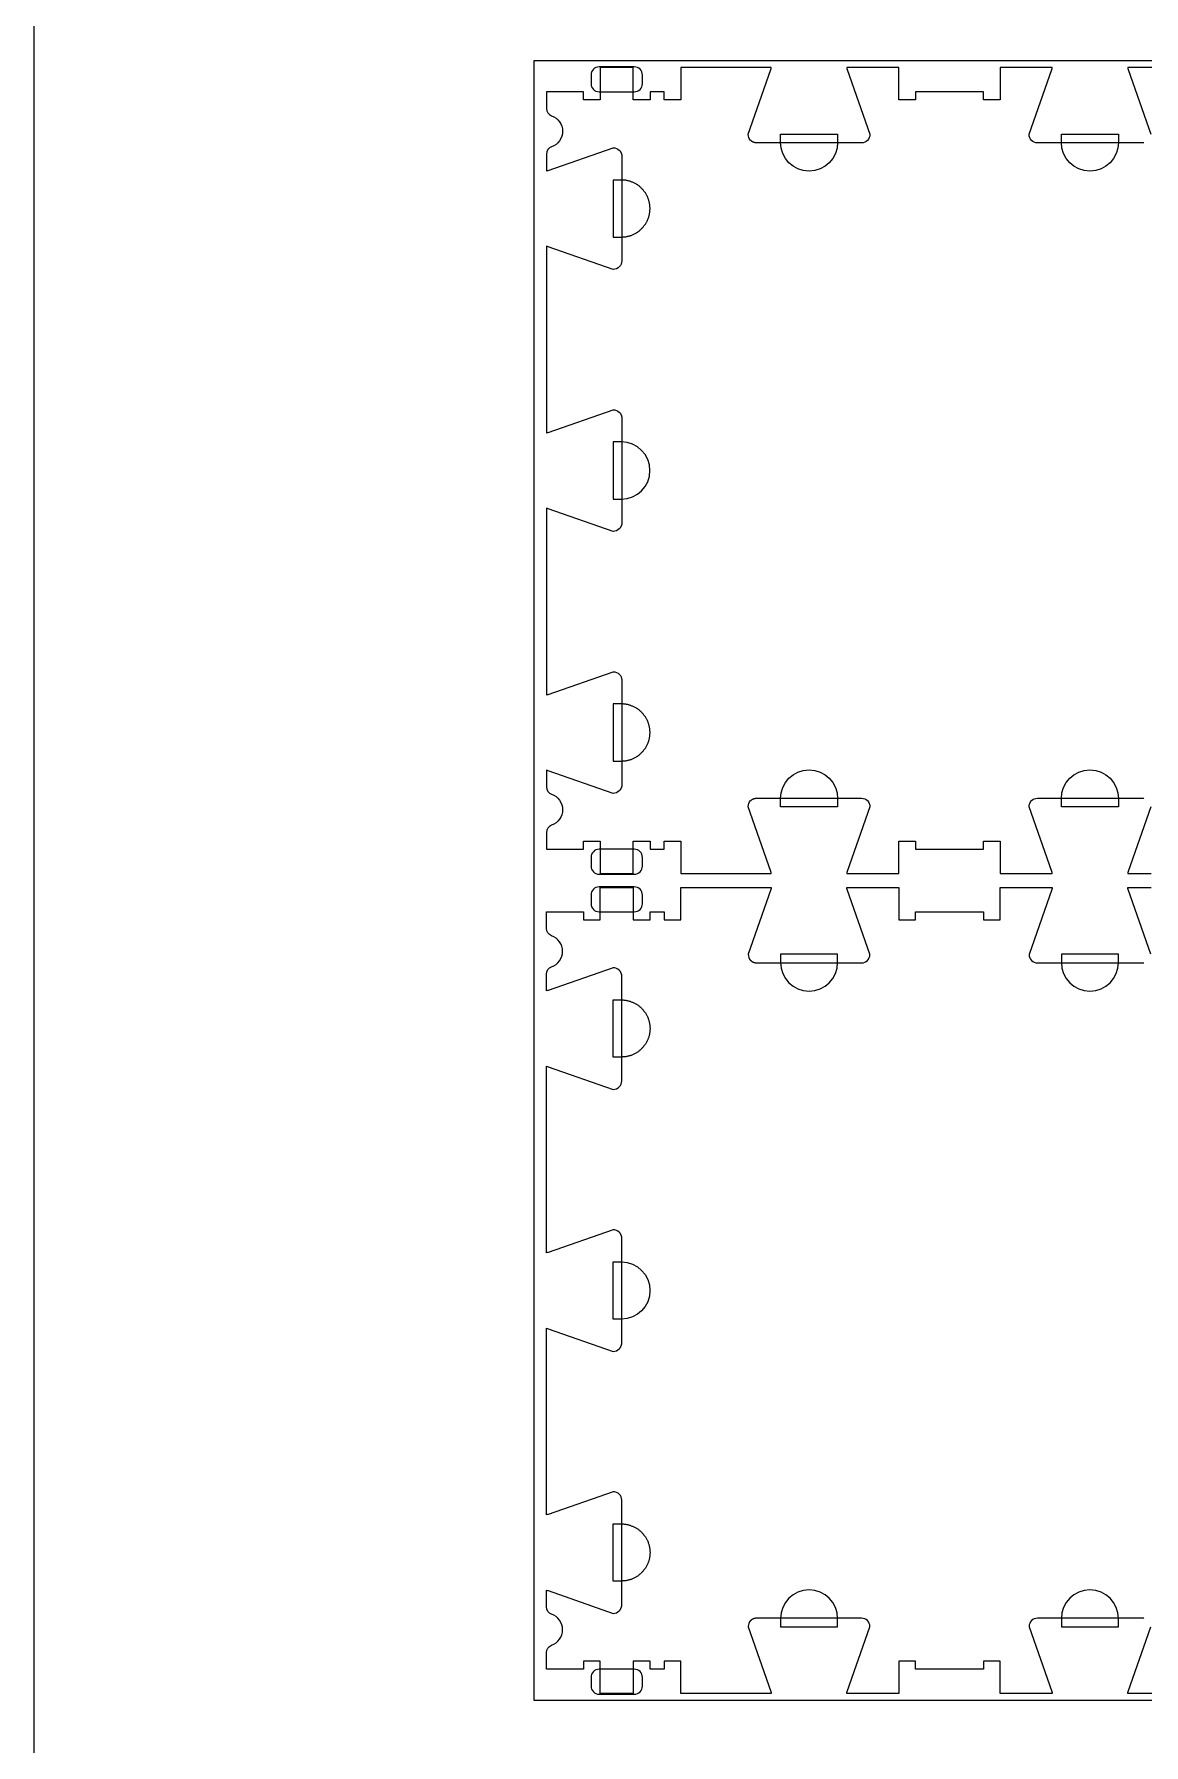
# Model space of a CAD drawing. Extents: x -4335 to -1151, y -27186 to -19593.
# Drawn here: x -4335 to -3509, y -21550 to -20277 of the extents above; entities that cross this region are included whole.
import ezdxf

# ---------------------------------------------------------------- set-up
doc = ezdxf.new("R2010")
doc.units = 0
for name, color, linetype in [('0_SHEET_SPRUCEPLY_2440X122', 1, 'CONTINUOUS'), ('4_ANYTOOL_CUTTHROUGH_OUTSI', 5, 'CONTINUOUS'), ('5_ANYTOOL_HALF_MILL_9MM_IN', 3, 'CONTINUOUS'), ('DONOTCUT', 18, 'CONTINUOUS')]:
    doc.layers.add(name, color=color, linetype=linetype)

msp = doc.modelspace()

# ---------------------------------------------------------------- linework, layer by layer
at = {"layer": '0_SHEET_SPRUCEPLY_2440X122'}
msp.add_lwpolyline([(-1522.9, -20296.7), (-1522.9, -21516.7), (-3962.9, -21516.7), (-3962.9, -20296.7)], close=True, dxfattribs=at)
at = {"layer": '4_ANYTOOL_CUTTHROUGH_OUTSI', "color": 5}
for points in [[(-3509.4, -20357.9), (-3509.5, -20357.9), (-3509.7, -20357.9), (-3509.8, -20357.9), (-3510, -20357.9), (-3510.1, -20358), (-3510.3, -20358), (-3510.4, -20358), (-3588.4, -20358, -0.414214), (-3594.7, -20351.7), (-3594.7, -20351.7), (-3594.7, -20351.6), (-3577.8, -20303.4), (-3577.8, -20303.4, 0.061485), (-3577.5, -20302), (-3616.1, -20302), (-3616.1, -20326), (-3628.6, -20326), (-3628.6, -20320), (-3679.1, -20320), (-3679.1, -20326), (-3691.6, -20326), (-3691.6, -20302), (-3730.2, -20302), (-3730.2, -20302, 0.061485), (-3730, -20303.4), (-3713.1, -20351.6), (-3713.1, -20351.7), (-3713.1, -20351.7), (-3713.1, -20351.7, -0.414214), (-3719.3, -20358), (-3797.3, -20358), (-3797.5, -20358), (-3797.6, -20358), (-3797.8, -20357.9), (-3797.9, -20357.9), (-3798.1, -20357.9), (-3798.2, -20357.9), (-3798.4, -20357.9), (-3798.6, -20357.8), (-3798.7, -20357.8), (-3798.9, -20357.8), (-3799, -20357.7), (-3799.2, -20357.7), (-3799.3, -20357.7), (-3799.4, -20357.6), (-3799.6, -20357.5), (-3799.7, -20357.5), (-3799.9, -20357.4), (-3800, -20357.4), (-3800.2, -20357.3), (-3800.3, -20357.2), (-3800.4, -20357.1), (-3800.6, -20357.1), (-3800.7, -20357), (-3800.8, -20356.9), (-3801, -20356.8), (-3801.1, -20356.7), (-3801.2, -20356.6), (-3801.3, -20356.5), (-3801.4, -20356.4), (-3801.5, -20356.3), (-3801.7, -20356.2), (-3801.8, -20356.1, -0.198912), (-3803.6, -20351.7), (-3803.6, -20351.7), (-3803.6, -20351.6), (-3786.7, -20303.4), (-3786.7, -20303.4, 0.061485), (-3786.4, -20302), (-3853.6, -20302), (-3853.6, -20326), (-3866.1, -20326), (-3866.1, -20320), (-3876.6, -20320), (-3876.6, -20326), (-3889.1, -20326), (-3889.1, -20302), (-3913.6, -20302), (-3913.6, -20326), (-3926.1, -20326), (-3926.1, -20320), (-3953.6, -20320), (-3953.6, -20332.4), (-3953.6, -20332.4, 0.317837), (-3949.8, -20337.8, -0.707107), (-3949.8, -20360.9, 0.317837), (-3953.6, -20366.3), (-3953.6, -20378.7, 0.061485), (-3952.3, -20378.5), (-3904, -20361.6), (-3903.9, -20361.6), (-3903.9, -20361.6), (-3903.9, -20361.6, -0.198912), (-3899.5, -20363.4), (-3899.4, -20363.5), (-3899.3, -20363.6), (-3899.2, -20363.7), (-3899.1, -20363.8), (-3899, -20364), (-3898.9, -20364.1), (-3898.8, -20364.2), (-3898.7, -20364.3), (-3898.6, -20364.5), (-3898.5, -20364.6), (-3898.5, -20364.7), (-3898.4, -20364.9), (-3898.3, -20365), (-3898.2, -20365.1), (-3898.2, -20365.3), (-3898.1, -20365.4), (-3898.1, -20365.6), (-3898, -20365.7), (-3898, -20365.9), (-3897.9, -20366), (-3897.9, -20366.2), (-3897.8, -20366.3), (-3897.8, -20366.5), (-3897.8, -20366.6), (-3897.7, -20366.8), (-3897.7, -20366.9), (-3897.7, -20367.1), (-3897.7, -20367.2), (-3897.7, -20367.4), (-3897.6, -20367.5), (-3897.6, -20367.7), (-3897.6, -20367.8), (-3897.6, -20445.8, -0.414214), (-3903.9, -20452.1), (-3903.9, -20452.1), (-3904, -20452.1), (-3952.3, -20435.2), (-3952.3, -20435.2, 0.061485), (-3953.6, -20434.9), (-3953.6, -20573.6, 0.061485), (-3952.3, -20573.4), (-3904, -20556.5), (-3903.9, -20556.5), (-3903.9, -20556.5), (-3903.9, -20556.5, -0.198912), (-3899.5, -20558.3), (-3899.4, -20558.4), (-3899.3, -20558.5), (-3899.2, -20558.6), (-3899.1, -20558.7), (-3899, -20558.9), (-3898.9, -20559), (-3898.8, -20559.1), (-3898.7, -20559.2), (-3898.6, -20559.4), (-3898.5, -20559.5), (-3898.5, -20559.6), (-3898.4, -20559.8), (-3898.3, -20559.9), (-3898.2, -20560), (-3898.2, -20560.2), (-3898.1, -20560.3), (-3898.1, -20560.5), (-3898, -20560.6), (-3898, -20560.8), (-3897.9, -20560.9), (-3897.9, -20561.1), (-3897.8, -20561.2), (-3897.8, -20561.4), (-3897.8, -20561.5), (-3897.7, -20561.7), (-3897.7, -20561.8), (-3897.7, -20562), (-3897.7, -20562.1), (-3897.7, -20562.3), (-3897.6, -20562.4), (-3897.6, -20562.6), (-3897.6, -20562.7), (-3897.6, -20640.7), (-3897.6, -20640.9), (-3897.6, -20641), (-3897.7, -20641.2), (-3897.7, -20641.3), (-3897.7, -20641.5), (-3897.7, -20641.6), (-3897.7, -20641.8), (-3897.8, -20641.9), (-3897.8, -20642.1), (-3897.8, -20642.2), (-3897.9, -20642.4), (-3897.9, -20642.5), (-3898, -20642.7), (-3898, -20642.8), (-3898.1, -20643), (-3898.1, -20643.1), (-3898.2, -20643.2), (-3898.2, -20643.4), (-3898.3, -20643.5), (-3898.4, -20643.7), (-3898.5, -20643.8), (-3898.5, -20643.9), (-3898.6, -20644.1), (-3898.7, -20644.2), (-3898.8, -20644.3), (-3898.9, -20644.4), (-3899, -20644.6), (-3899.1, -20644.7), (-3899.2, -20644.8), (-3899.3, -20644.9), (-3899.4, -20645), (-3899.5, -20645.1, -0.198912), (-3903.9, -20647), (-3903.9, -20647), (-3904, -20647), (-3952.3, -20630.1), (-3952.3, -20630.1, 0.061485), (-3953.6, -20629.8), (-3953.6, -20768.5, 0.061485), (-3952.3, -20768.3), (-3904, -20751.4), (-3903.9, -20751.4), (-3903.9, -20751.4), (-3903.9, -20751.4, -0.414214), (-3897.6, -20757.6), (-3897.6, -20835.6), (-3897.6, -20835.8), (-3897.6, -20835.9), (-3897.7, -20836.1), (-3897.7, -20836.2), (-3897.7, -20836.4), (-3897.7, -20836.5), (-3897.7, -20836.7), (-3897.8, -20836.8), (-3897.8, -20837), (-3897.8, -20837.1), (-3897.9, -20837.3), (-3897.9, -20837.4), (-3898, -20837.6), (-3898, -20837.7), (-3898.1, -20837.9), (-3898.1, -20838), (-3898.2, -20838.1), (-3898.2, -20838.3), (-3898.3, -20838.4), (-3898.4, -20838.6), (-3898.5, -20838.7), (-3898.5, -20838.8), (-3898.6, -20839), (-3898.7, -20839.1), (-3898.8, -20839.2), (-3898.9, -20839.3), (-3899, -20839.5), (-3899.1, -20839.6), (-3899.2, -20839.7), (-3899.3, -20839.8), (-3899.4, -20839.9), (-3899.5, -20840, -0.198912), (-3903.9, -20841.9), (-3903.9, -20841.9), (-3904, -20841.9), (-3952.3, -20825), (-3952.3, -20825, 0.061485), (-3953.6, -20824.7), (-3953.6, -20837.1, 0.317837), (-3949.8, -20842.5, -0.707107), (-3949.8, -20865.6, 0.317837), (-3953.6, -20871.1), (-3953.6, -20883.5), (-3926.1, -20883.5), (-3926.1, -20877.5), (-3913.6, -20877.5), (-3913.6, -20901.5), (-3889.1, -20901.5), (-3889.1, -20877.5), (-3876.6, -20877.5), (-3876.6, -20883.5), (-3866.1, -20883.5), (-3866.1, -20877.5), (-3853.6, -20877.5), (-3853.6, -20901.5), (-3786.4, -20901.5), (-3786.4, -20901.5, 0.061485), (-3786.7, -20900.1), (-3803.6, -20851.8), (-3803.6, -20851.8), (-3803.6, -20851.7), (-3803.6, -20851.7, -0.198912), (-3801.8, -20847.3), (-3801.7, -20847.2), (-3801.5, -20847.1), (-3801.4, -20847), (-3801.3, -20846.9), (-3801.2, -20846.8), (-3801.1, -20846.7), (-3801, -20846.6), (-3800.8, -20846.5), (-3800.7, -20846.4), (-3800.6, -20846.4), (-3800.4, -20846.3), (-3800.3, -20846.2), (-3800.2, -20846.1), (-3800, -20846.1), (-3799.9, -20846), (-3799.7, -20845.9), (-3799.6, -20845.9), (-3799.4, -20845.8), (-3799.3, -20845.8), (-3799.2, -20845.7), (-3799, -20845.7), (-3798.9, -20845.6), (-3798.7, -20845.6), (-3798.6, -20845.6), (-3798.4, -20845.6), (-3798.2, -20845.5), (-3798.1, -20845.5), (-3797.9, -20845.5), (-3797.8, -20845.5), (-3797.6, -20845.5), (-3797.5, -20845.5), (-3797.3, -20845.5), (-3719.3, -20845.5, -0.414214), (-3713.1, -20851.7), (-3713.1, -20851.8), (-3713.1, -20851.8), (-3730, -20900.1), (-3730, -20900.1, 0.061485), (-3730.2, -20901.5), (-3691.6, -20901.5), (-3691.6, -20877.5), (-3679.1, -20877.5), (-3679.1, -20883.5), (-3628.6, -20883.5), (-3628.6, -20877.5), (-3616.1, -20877.5), (-3616.1, -20901.5), (-3577.5, -20901.5), (-3577.5, -20901.5, 0.061485), (-3577.8, -20900.1), (-3594.7, -20851.8), (-3594.7, -20851.8), (-3594.7, -20851.7), (-3594.7, -20851.7, -0.414214), (-3588.4, -20845.5), (-3510.4, -20845.5), (-3510.3, -20845.5), (-3510.1, -20845.5), (-3510, -20845.5), (-3509.8, -20845.5), (-3509.7, -20845.5), (-3509.5, -20845.5), (-3509.4, -20845.6)], [(-3454.1, -20302), (-3521.3, -20302), (-3521.3, -20302, 0.061485), (-3521.1, -20303.4), (-3504.2, -20351.6)], [(-3504.2, -20851.8), (-3521.1, -20900.1), (-3521.1, -20900.1, 0.061485), (-3521.3, -20901.5), (-3503.9, -20901.5)], [(-3509.4, -21455.6), (-3509.5, -21455.5), (-3509.7, -21455.5), (-3509.8, -21455.5), (-3510, -21455.5), (-3510.1, -21455.5), (-3510.3, -21455.5), (-3510.4, -21455.5), (-3588.4, -21455.5, 0.414214), (-3594.7, -21461.7), (-3594.7, -21461.8), (-3594.7, -21461.8), (-3577.8, -21510.1), (-3577.8, -21510.1, -0.061485), (-3577.5, -21511.5), (-3616.1, -21511.5), (-3616.1, -21487.5), (-3628.6, -21487.5), (-3628.6, -21493.5), (-3679.1, -21493.5), (-3679.1, -21487.5), (-3691.6, -21487.5), (-3691.6, -21511.5), (-3730.2, -21511.5), (-3730.2, -21511.5, -0.061485), (-3730, -21510.1), (-3713.1, -21461.8), (-3713.1, -21461.8), (-3713.1, -21461.7), (-3713.1, -21461.7, 0.414214), (-3719.3, -21455.5), (-3797.3, -21455.5), (-3797.5, -21455.5), (-3797.6, -21455.5), (-3797.8, -21455.5), (-3797.9, -21455.5), (-3798.1, -21455.5), (-3798.2, -21455.5), (-3798.4, -21455.6), (-3798.6, -21455.6), (-3798.7, -21455.6), (-3798.9, -21455.6), (-3799, -21455.7), (-3799.2, -21455.7), (-3799.3, -21455.8), (-3799.4, -21455.8), (-3799.6, -21455.9), (-3799.7, -21455.9), (-3799.9, -21456), (-3800, -21456.1), (-3800.2, -21456.1), (-3800.3, -21456.2), (-3800.4, -21456.3), (-3800.6, -21456.4), (-3800.7, -21456.4), (-3800.8, -21456.5), (-3801, -21456.6), (-3801.1, -21456.7), (-3801.2, -21456.8), (-3801.3, -21456.9), (-3801.4, -21457), (-3801.5, -21457.1), (-3801.7, -21457.2), (-3801.8, -21457.3, 0.198912), (-3803.6, -21461.7), (-3803.6, -21461.8), (-3803.6, -21461.8), (-3786.7, -21510.1), (-3786.7, -21510.1, -0.061485), (-3786.4, -21511.5), (-3853.6, -21511.5), (-3853.6, -21487.5), (-3866.1, -21487.5), (-3866.1, -21493.5), (-3876.6, -21493.5), (-3876.6, -21487.5), (-3889.1, -21487.5), (-3889.1, -21511.5), (-3913.6, -21511.5), (-3913.6, -21487.5), (-3926.1, -21487.5), (-3926.1, -21493.5), (-3953.6, -21493.5), (-3953.6, -21481.1), (-3953.6, -21481.1, -0.317837), (-3949.8, -21475.6, 0.707107), (-3949.8, -21452.5, -0.317837), (-3953.6, -21447.1), (-3953.6, -21434.7, -0.061485), (-3952.3, -21435), (-3904, -21451.9), (-3903.9, -21451.9), (-3903.9, -21451.9), (-3903.9, -21451.9, 0.198912), (-3899.5, -21450), (-3899.4, -21449.9), (-3899.3, -21449.8), (-3899.2, -21449.7), (-3899.1, -21449.6), (-3899, -21449.5), (-3898.9, -21449.3), (-3898.8, -21449.2), (-3898.7, -21449.1), (-3898.6, -21449), (-3898.5, -21448.8), (-3898.5, -21448.7), (-3898.4, -21448.6), (-3898.3, -21448.4), (-3898.2, -21448.3), (-3898.2, -21448.1), (-3898.1, -21448), (-3898.1, -21447.9), (-3898, -21447.7), (-3898, -21447.6), (-3897.9, -21447.4), (-3897.9, -21447.3), (-3897.8, -21447.1), (-3897.8, -21447), (-3897.8, -21446.8), (-3897.7, -21446.7), (-3897.7, -21446.5), (-3897.7, -21446.4), (-3897.7, -21446.2), (-3897.7, -21446.1), (-3897.6, -21445.9), (-3897.6, -21445.8), (-3897.6, -21445.6), (-3897.6, -21367.6, 0.414214), (-3903.9, -21361.4), (-3903.9, -21361.4), (-3904, -21361.4), (-3952.3, -21378.3), (-3952.3, -21378.3, -0.061485), (-3953.6, -21378.5), (-3953.6, -21239.8, -0.061485), (-3952.3, -21240.1), (-3904, -21257), (-3903.9, -21257), (-3903.9, -21257), (-3903.9, -21257, 0.198912), (-3899.5, -21255.1), (-3899.4, -21255), (-3899.3, -21254.9), (-3899.2, -21254.8), (-3899.1, -21254.7), (-3899, -21254.6), (-3898.9, -21254.4), (-3898.8, -21254.3), (-3898.7, -21254.2), (-3898.6, -21254.1), (-3898.5, -21253.9), (-3898.5, -21253.8), (-3898.4, -21253.7), (-3898.3, -21253.5), (-3898.2, -21253.4), (-3898.2, -21253.2), (-3898.1, -21253.1), (-3898.1, -21253), (-3898, -21252.8), (-3898, -21252.7), (-3897.9, -21252.5), (-3897.9, -21252.4), (-3897.8, -21252.2), (-3897.8, -21252.1), (-3897.8, -21251.9), (-3897.7, -21251.8), (-3897.7, -21251.6), (-3897.7, -21251.5), (-3897.7, -21251.3), (-3897.7, -21251.2), (-3897.6, -21251), (-3897.6, -21250.9), (-3897.6, -21250.7), (-3897.6, -21172.7), (-3897.6, -21172.6), (-3897.6, -21172.4), (-3897.7, -21172.3), (-3897.7, -21172.1), (-3897.7, -21172), (-3897.7, -21171.8), (-3897.7, -21171.7), (-3897.8, -21171.5), (-3897.8, -21171.4), (-3897.8, -21171.2), (-3897.9, -21171.1), (-3897.9, -21170.9), (-3898, -21170.8), (-3898, -21170.6), (-3898.1, -21170.5), (-3898.1, -21170.3), (-3898.2, -21170.2), (-3898.2, -21170), (-3898.3, -21169.9), (-3898.4, -21169.8), (-3898.5, -21169.6), (-3898.5, -21169.5), (-3898.6, -21169.4), (-3898.7, -21169.2), (-3898.8, -21169.1), (-3898.9, -21169), (-3899, -21168.9), (-3899.1, -21168.7), (-3899.2, -21168.6), (-3899.3, -21168.5), (-3899.4, -21168.4), (-3899.5, -21168.3, 0.198912), (-3903.9, -21166.5), (-3903.9, -21166.5), (-3904, -21166.5), (-3952.3, -21183.4), (-3952.3, -21183.4, -0.061485), (-3953.6, -21183.6), (-3953.6, -21044.9, -0.061485), (-3952.3, -21045.2), (-3904, -21062.1), (-3903.9, -21062.1), (-3903.9, -21062.1), (-3903.9, -21062.1, 0.414214), (-3897.6, -21055.8), (-3897.6, -20977.8), (-3897.6, -20977.7), (-3897.6, -20977.5), (-3897.7, -20977.4), (-3897.7, -20977.2), (-3897.7, -20977.1), (-3897.7, -20976.9), (-3897.7, -20976.8), (-3897.8, -20976.6), (-3897.8, -20976.5), (-3897.8, -20976.3), (-3897.9, -20976.2), (-3897.9, -20976), (-3898, -20975.9), (-3898, -20975.7), (-3898.1, -20975.6), (-3898.1, -20975.4), (-3898.2, -20975.3), (-3898.2, -20975.1), (-3898.3, -20975), (-3898.4, -20974.9), (-3898.5, -20974.7), (-3898.5, -20974.6), (-3898.6, -20974.5), (-3898.7, -20974.3), (-3898.8, -20974.2), (-3898.9, -20974.1), (-3899, -20974), (-3899.1, -20973.8), (-3899.2, -20973.7), (-3899.3, -20973.6), (-3899.4, -20973.5), (-3899.5, -20973.4, 0.198912), (-3903.9, -20971.6), (-3903.9, -20971.6), (-3904, -20971.6), (-3952.3, -20988.5), (-3952.3, -20988.5, -0.061485), (-3953.6, -20988.7), (-3953.6, -20976.3, -0.317837), (-3949.8, -20970.9, 0.707107), (-3949.8, -20947.8, -0.317837), (-3953.6, -20942.4), (-3953.6, -20930), (-3926.1, -20930), (-3926.1, -20936), (-3913.6, -20936), (-3913.6, -20912), (-3889.1, -20912), (-3889.1, -20936), (-3876.6, -20936), (-3876.6, -20930), (-3866.1, -20930), (-3866.1, -20936), (-3853.6, -20936), (-3853.6, -20912), (-3786.4, -20912), (-3786.4, -20912, -0.061485), (-3786.7, -20913.4), (-3803.6, -20961.6), (-3803.6, -20961.7), (-3803.6, -20961.7), (-3803.6, -20961.7, 0.198912), (-3801.8, -20966.1), (-3801.7, -20966.2), (-3801.5, -20966.3), (-3801.4, -20966.4), (-3801.3, -20966.5), (-3801.2, -20966.6), (-3801.1, -20966.7), (-3801, -20966.8), (-3800.8, -20966.9), (-3800.7, -20967), (-3800.6, -20967.1), (-3800.4, -20967.1), (-3800.3, -20967.2), (-3800.2, -20967.3), (-3800, -20967.4), (-3799.9, -20967.4), (-3799.7, -20967.5), (-3799.6, -20967.5), (-3799.4, -20967.6), (-3799.3, -20967.7), (-3799.2, -20967.7), (-3799, -20967.7), (-3798.9, -20967.8), (-3798.7, -20967.8), (-3798.6, -20967.8), (-3798.4, -20967.9), (-3798.2, -20967.9), (-3798.1, -20967.9), (-3797.9, -20967.9), (-3797.8, -20967.9), (-3797.6, -20968), (-3797.5, -20968), (-3797.3, -20968), (-3719.3, -20968, 0.414214), (-3713.1, -20961.7), (-3713.1, -20961.7), (-3713.1, -20961.6), (-3730, -20913.4), (-3730, -20913.4, -0.061485), (-3730.2, -20912), (-3691.6, -20912), (-3691.6, -20936), (-3679.1, -20936), (-3679.1, -20930), (-3628.6, -20930), (-3628.6, -20936), (-3616.1, -20936), (-3616.1, -20912), (-3577.5, -20912), (-3577.5, -20912, -0.061485), (-3577.8, -20913.4), (-3594.7, -20961.7), (-3594.7, -20961.7), (-3594.7, -20961.7, 0.414214), (-3588.4, -20968), (-3510.4, -20968), (-3510.3, -20968), (-3510.1, -20968), (-3510, -20967.9), (-3509.8, -20967.9), (-3509.7, -20967.9), (-3509.5, -20967.9), (-3509.4, -20967.9)], [(-3504.2, -20961.6), (-3521.1, -20913.4), (-3521.1, -20913.4, -0.061485), (-3521.3, -20912), (-3503.9, -20912)], [(-3454.1, -21511.5), (-3521.3, -21511.5), (-3521.3, -21511.5, -0.061485), (-3521.1, -21510.1), (-3504.2, -21461.8)]]:
    msp.add_lwpolyline(points, format="xyb", dxfattribs=at)
at = {"layer": '5_ANYTOOL_HALF_MILL_9MM_IN', "color": 3}
for points in [[(-3914.5, -20301.5, 0.414214), (-3920.5, -20307.5), (-3920.5, -20314, 0.414214), (-3914.5, -20320), (-3888.3, -20320, 0.414214), (-3882.3, -20314), (-3882.3, -20307.5, 0.414214), (-3888.3, -20301.5)], [(-3737.1, -20357.7, -1), (-3779.6, -20357.7), (-3779.6, -20357.5), (-3779.6, -20351.5), (-3737.1, -20351.5), (-3737.1, -20357.5), (-3737.1, -20357.7)], [(-3528.2, -20357.7, -1), (-3570.7, -20357.7), (-3570.7, -20357.5), (-3570.7, -20351.5), (-3528.2, -20351.5), (-3528.2, -20357.5), (-3528.2, -20357.7)], [(-3897.9, -20623, 1), (-3897.9, -20580.5), (-3898.1, -20580.5), (-3904.1, -20580.5), (-3904.1, -20623), (-3898.1, -20623), (-3897.9, -20623)], [(-3779.6, -20845.7, -1), (-3737.1, -20845.7), (-3737.1, -20846), (-3737.1, -20852), (-3779.6, -20852), (-3779.6, -20846), (-3779.6, -20845.7)], [(-3570.7, -20845.7, -1), (-3528.2, -20845.7), (-3528.2, -20846), (-3528.2, -20852), (-3570.7, -20852), (-3570.7, -20846), (-3570.7, -20845.7)], [(-3914.5, -20883.5, 0.414214), (-3920.5, -20889.5), (-3920.5, -20896, 0.414214), (-3914.5, -20902), (-3888.3, -20902, 0.414214), (-3882.3, -20896), (-3882.3, -20889.5, 0.414214), (-3888.3, -20883.5)], [(-3914.5, -20911.5, 0.414214), (-3920.5, -20917.5), (-3920.5, -20924, 0.414214), (-3914.5, -20930), (-3888.3, -20930, 0.414214), (-3882.3, -20924), (-3882.3, -20917.5, 0.414214), (-3888.3, -20911.5)], [(-3779.6, -20967.7, 1), (-3737.1, -20967.7), (-3737.1, -20967.5), (-3737.1, -20961.5), (-3779.6, -20961.5), (-3779.6, -20967.5), (-3779.6, -20967.7)], [(-3570.7, -20967.7, 1), (-3528.2, -20967.7), (-3528.2, -20967.5), (-3528.2, -20961.5), (-3570.7, -20961.5), (-3570.7, -20967.5), (-3570.7, -20967.7)], [(-3897.9, -21190.5, -1), (-3897.9, -21233), (-3898.1, -21233), (-3904.1, -21233), (-3904.1, -21190.5), (-3898.1, -21190.5), (-3897.9, -21190.5)], [(-3737.1, -21455.7, 1), (-3779.6, -21455.7), (-3779.6, -21456), (-3779.6, -21462), (-3737.1, -21462), (-3737.1, -21456), (-3737.1, -21455.7)], [(-3528.2, -21455.7, 1), (-3570.7, -21455.7), (-3570.7, -21456), (-3570.7, -21462), (-3528.2, -21462), (-3528.2, -21456), (-3528.2, -21455.7)], [(-3914.5, -21493.5, 0.414214), (-3920.5, -21499.5), (-3920.5, -21506, 0.414214), (-3914.5, -21512), (-3888.3, -21512, 0.414214), (-3882.3, -21506), (-3882.3, -21499.5, 0.414214), (-3888.3, -21493.5)]]:
    msp.add_lwpolyline(points, format="xyb", close=True, dxfattribs=at)
for points in [[(-3897.9, -20428.1), (-3897.4, -20428.1), (-3896.9, -20428), (-3896.5, -20428), (-3896, -20428), (-3895.5, -20427.9), (-3895, -20427.9), (-3894.5, -20427.8), (-3894, -20427.7), (-3893.5, -20427.6), (-3893, -20427.5), (-3892.5, -20427.4), (-3892, -20427.2), (-3891.5, -20427.1), (-3891.1, -20426.9), (-3890.6, -20426.8), (-3890.1, -20426.6), (-3889.6, -20426.4), (-3889.1, -20426.2), (-3888.6, -20425.9), (-3888.1, -20425.7), (-3887.7, -20425.4), (-3887.2, -20425.2), (-3886.7, -20424.9), (-3886.3, -20424.6), (-3885.8, -20424.3), (-3885.4, -20424), (-3884.9, -20423.7), (-3884.5, -20423.3), (-3884.1, -20423), (-3883.7, -20422.6), (-3883.3, -20422.2), (-3882.9, -20421.8), (-3882.5, -20421.4), (-3882.1, -20421), (-3881.7, -20420.6), (-3881.4, -20420.2), (-3881.1, -20419.8), (-3880.7, -20419.3), (-3880.4, -20418.9), (-3880.1, -20418.4), (-3879.8, -20418), (-3879.5, -20417.5), (-3879.3, -20417), (-3879, -20416.6), (-3878.8, -20416.1), (-3878.5, -20415.6), (-3878.3, -20415.1), (-3878.1, -20414.6), (-3877.9, -20414.1), (-3877.8, -20413.7), (-3877.6, -20413.2), (-3877.5, -20412.7), (-3877.3, -20412.2), (-3877.2, -20411.7), (-3877.1, -20411.2), (-3877, -20410.7), (-3876.9, -20410.2), (-3876.8, -20409.7), (-3876.8, -20409.2), (-3876.7, -20408.7), (-3876.7, -20408.2), (-3876.7, -20407.8), (-3876.6, -20407.3), (-3876.6, -20406.8), (-3876.6, -20406.3), (-3876.7, -20405.9), (-3876.7, -20405.4), (-3876.7, -20404.9), (-3876.8, -20404.4), (-3876.8, -20403.9), (-3876.9, -20403.4), (-3877, -20402.9), (-3877.1, -20402.5), (-3877.2, -20402), (-3877.3, -20401.5), (-3877.5, -20401), (-3877.6, -20400.5), (-3877.8, -20400), (-3877.9, -20399.5), (-3878.1, -20399), (-3878.3, -20398.5), (-3878.5, -20398), (-3878.8, -20397.5), (-3879, -20397.1), (-3879.3, -20396.6), (-3879.5, -20396.1), (-3879.8, -20395.6), (-3880.1, -20395.2), (-3880.4, -20394.7), (-3880.7, -20394.3), (-3881.1, -20393.9), (-3881.4, -20393.4), (-3881.7, -20393), (-3882.1, -20392.6), (-3882.5, -20392.2), (-3882.9, -20391.8), (-3883.3, -20391.4), (-3883.7, -20391), (-3884.1, -20390.7), (-3884.5, -20390.3), (-3884.9, -20390), (-3885.4, -20389.6), (-3885.8, -20389.3), (-3886.3, -20389), (-3886.7, -20388.7), (-3887.2, -20388.5), (-3887.7, -20388.2), (-3888.1, -20387.9), (-3888.6, -20387.7), (-3889.1, -20387.5), (-3889.6, -20387.3), (-3890.1, -20387.1), (-3890.6, -20386.9), (-3891.1, -20386.7), (-3891.5, -20386.5), (-3892, -20386.4), (-3892.5, -20386.2), (-3893, -20386.1), (-3893.5, -20386), (-3894, -20385.9), (-3894.5, -20385.8), (-3895, -20385.8), (-3895.5, -20385.7), (-3896, -20385.7), (-3896.5, -20385.6), (-3896.9, -20385.6), (-3897.4, -20385.6), (-3897.9, -20385.6), (-3898.1, -20385.6), (-3904.1, -20385.6), (-3904.1, -20428.1), (-3898.1, -20428.1), (-3897.9, -20428.1)], [(-3897.9, -20817.9), (-3897.4, -20817.9), (-3896.9, -20817.8), (-3896.5, -20817.8), (-3896, -20817.8), (-3895.5, -20817.7), (-3895, -20817.7), (-3894.5, -20817.6), (-3894, -20817.5), (-3893.5, -20817.4), (-3893, -20817.3), (-3892.5, -20817.2), (-3892, -20817), (-3891.5, -20816.9), (-3891.1, -20816.7), (-3890.6, -20816.6), (-3890.1, -20816.4), (-3889.6, -20816.2), (-3889.1, -20816), (-3888.6, -20815.7), (-3888.1, -20815.5), (-3887.7, -20815.2), (-3887.2, -20815), (-3886.7, -20814.7), (-3886.3, -20814.4), (-3885.8, -20814.1), (-3885.4, -20813.8), (-3884.9, -20813.5), (-3884.5, -20813.1), (-3884.1, -20812.8), (-3883.7, -20812.4), (-3883.3, -20812), (-3882.9, -20811.6), (-3882.5, -20811.2), (-3882.1, -20810.8), (-3881.7, -20810.4), (-3881.4, -20810), (-3881.1, -20809.6), (-3880.7, -20809.1), (-3880.4, -20808.7), (-3880.1, -20808.2), (-3879.8, -20807.8), (-3879.5, -20807.3), (-3879.3, -20806.8), (-3879, -20806.4), (-3878.8, -20805.9), (-3878.5, -20805.4), (-3878.3, -20804.9), (-3878.1, -20804.4), (-3877.9, -20803.9), (-3877.8, -20803.5), (-3877.6, -20803), (-3877.5, -20802.5), (-3877.3, -20802), (-3877.2, -20801.5), (-3877.1, -20801), (-3877, -20800.5), (-3876.9, -20800), (-3876.8, -20799.5), (-3876.8, -20799), (-3876.7, -20798.5), (-3876.7, -20798), (-3876.7, -20797.6), (-3876.6, -20797.1), (-3876.6, -20796.6), (-3876.6, -20796.1), (-3876.7, -20795.7), (-3876.7, -20795.2), (-3876.7, -20794.7), (-3876.8, -20794.2), (-3876.8, -20793.7), (-3876.9, -20793.2), (-3877, -20792.7), (-3877.1, -20792.3), (-3877.2, -20791.8), (-3877.3, -20791.3), (-3877.5, -20790.8), (-3877.6, -20790.3), (-3877.8, -20789.8), (-3877.9, -20789.3), (-3878.1, -20788.8), (-3878.3, -20788.3), (-3878.5, -20787.8), (-3878.8, -20787.3), (-3879, -20786.9), (-3879.3, -20786.4), (-3879.5, -20785.9), (-3879.8, -20785.4), (-3880.1, -20785), (-3880.4, -20784.5), (-3880.7, -20784.1), (-3881.1, -20783.7), (-3881.4, -20783.2), (-3881.7, -20782.8), (-3882.1, -20782.4), (-3882.5, -20782), (-3882.9, -20781.6), (-3883.3, -20781.2), (-3883.7, -20780.8), (-3884.1, -20780.5), (-3884.5, -20780.1), (-3884.9, -20779.8), (-3885.4, -20779.4), (-3885.8, -20779.1), (-3886.3, -20778.8), (-3886.7, -20778.5), (-3887.2, -20778.3), (-3887.7, -20778), (-3888.1, -20777.7), (-3888.6, -20777.5), (-3889.1, -20777.3), (-3889.6, -20777.1), (-3890.1, -20776.9), (-3890.6, -20776.7), (-3891.1, -20776.5), (-3891.5, -20776.3), (-3892, -20776.2), (-3892.5, -20776), (-3893, -20775.9), (-3893.5, -20775.8), (-3894, -20775.7), (-3894.5, -20775.6), (-3895, -20775.6), (-3895.5, -20775.5), (-3896, -20775.5), (-3896.5, -20775.4), (-3896.9, -20775.4), (-3897.4, -20775.4), (-3897.9, -20775.4), (-3898.1, -20775.4), (-3904.1, -20775.4), (-3904.1, -20817.9), (-3898.1, -20817.9), (-3897.9, -20817.9)], [(-3897.9, -20995.6), (-3897.4, -20995.6), (-3896.9, -20995.6), (-3896.5, -20995.6), (-3896, -20995.7), (-3895.5, -20995.7), (-3895, -20995.8), (-3894.5, -20995.8), (-3894, -20995.9), (-3893.5, -20996), (-3893, -20996.1), (-3892.5, -20996.2), (-3892, -20996.4), (-3891.5, -20996.5), (-3891.1, -20996.7), (-3890.6, -20996.9), (-3890.1, -20997.1), (-3889.6, -20997.3), (-3889.1, -20997.5), (-3888.6, -20997.7), (-3888.1, -20997.9), (-3887.7, -20998.2), (-3887.2, -20998.5), (-3886.7, -20998.7), (-3886.3, -20999), (-3885.8, -20999.3), (-3885.4, -20999.6), (-3884.9, -21000), (-3884.5, -21000.3), (-3884.1, -21000.7), (-3883.7, -21001), (-3883.3, -21001.4), (-3882.9, -21001.8), (-3882.5, -21002.2), (-3882.1, -21002.6), (-3881.7, -21003), (-3881.4, -21003.4), (-3881.1, -21003.9), (-3880.7, -21004.3), (-3880.4, -21004.7), (-3880.1, -21005.2), (-3879.8, -21005.6), (-3879.5, -21006.1), (-3879.3, -21006.6), (-3879, -21007.1), (-3878.8, -21007.5), (-3878.5, -21008), (-3878.3, -21008.5), (-3878.1, -21009), (-3877.9, -21009.5), (-3877.8, -21010), (-3877.6, -21010.5), (-3877.5, -21011), (-3877.3, -21011.5), (-3877.2, -21012), (-3877.1, -21012.5), (-3877, -21012.9), (-3876.9, -21013.4), (-3876.8, -21013.9), (-3876.8, -21014.4), (-3876.7, -21014.9), (-3876.7, -21015.4), (-3876.7, -21015.9), (-3876.6, -21016.3), (-3876.6, -21016.8), (-3876.6, -21017.3), (-3876.7, -21017.8), (-3876.7, -21018.2), (-3876.7, -21018.7), (-3876.8, -21019.2), (-3876.8, -21019.7), (-3876.9, -21020.2), (-3877, -21020.7), (-3877.1, -21021.2), (-3877.2, -21021.7), (-3877.3, -21022.2), (-3877.5, -21022.7), (-3877.6, -21023.2), (-3877.8, -21023.7), (-3877.9, -21024.1), (-3878.1, -21024.6), (-3878.3, -21025.1), (-3878.5, -21025.6), (-3878.8, -21026.1), (-3879, -21026.6), (-3879.3, -21027), (-3879.5, -21027.5), (-3879.8, -21028), (-3880.1, -21028.4), (-3880.4, -21028.9), (-3880.7, -21029.3), (-3881.1, -21029.8), (-3881.4, -21030.2), (-3881.7, -21030.6), (-3882.1, -21031), (-3882.5, -21031.4), (-3882.9, -21031.8), (-3883.3, -21032.2), (-3883.7, -21032.6), (-3884.1, -21033), (-3884.5, -21033.3), (-3884.9, -21033.7), (-3885.4, -21034), (-3885.8, -21034.3), (-3886.3, -21034.6), (-3886.7, -21034.9), (-3887.2, -21035.2), (-3887.7, -21035.4), (-3888.1, -21035.7), (-3888.6, -21035.9), (-3889.1, -21036.2), (-3889.6, -21036.4), (-3890.1, -21036.6), (-3890.6, -21036.8), (-3891.1, -21036.9), (-3891.5, -21037.1), (-3892, -21037.2), (-3892.5, -21037.4), (-3893, -21037.5), (-3893.5, -21037.6), (-3894, -21037.7), (-3894.5, -21037.8), (-3895, -21037.9), (-3895.5, -21037.9), (-3896, -21038), (-3896.5, -21038), (-3896.9, -21038), (-3897.4, -21038.1), (-3897.9, -21038.1), (-3898.1, -21038.1), (-3904.1, -21038.1), (-3904.1, -20995.6), (-3898.1, -20995.6), (-3897.9, -20995.6)], [(-3897.9, -21385.4), (-3897.4, -21385.4), (-3896.9, -21385.4), (-3896.5, -21385.4), (-3896, -21385.5), (-3895.5, -21385.5), (-3895, -21385.6), (-3894.5, -21385.6), (-3894, -21385.7), (-3893.5, -21385.8), (-3893, -21385.9), (-3892.5, -21386), (-3892, -21386.2), (-3891.5, -21386.3), (-3891.1, -21386.5), (-3890.6, -21386.7), (-3890.1, -21386.9), (-3889.6, -21387.1), (-3889.1, -21387.3), (-3888.6, -21387.5), (-3888.1, -21387.7), (-3887.7, -21388), (-3887.2, -21388.3), (-3886.7, -21388.5), (-3886.3, -21388.8), (-3885.8, -21389.1), (-3885.4, -21389.4), (-3884.9, -21389.8), (-3884.5, -21390.1), (-3884.1, -21390.5), (-3883.7, -21390.8), (-3883.3, -21391.2), (-3882.9, -21391.6), (-3882.5, -21392), (-3882.1, -21392.4), (-3881.7, -21392.8), (-3881.4, -21393.2), (-3881.1, -21393.7), (-3880.7, -21394.1), (-3880.4, -21394.5), (-3880.1, -21395), (-3879.8, -21395.4), (-3879.5, -21395.9), (-3879.3, -21396.4), (-3879, -21396.9), (-3878.8, -21397.3), (-3878.5, -21397.8), (-3878.3, -21398.3), (-3878.1, -21398.8), (-3877.9, -21399.3), (-3877.8, -21399.8), (-3877.6, -21400.3), (-3877.5, -21400.8), (-3877.3, -21401.3), (-3877.2, -21401.8), (-3877.1, -21402.3), (-3877, -21402.7), (-3876.9, -21403.2), (-3876.8, -21403.7), (-3876.8, -21404.2), (-3876.7, -21404.7), (-3876.7, -21405.2), (-3876.7, -21405.7), (-3876.6, -21406.1), (-3876.6, -21406.6), (-3876.6, -21407.1), (-3876.7, -21407.6), (-3876.7, -21408), (-3876.7, -21408.5), (-3876.8, -21409), (-3876.8, -21409.5), (-3876.9, -21410), (-3877, -21410.5), (-3877.1, -21411), (-3877.2, -21411.5), (-3877.3, -21412), (-3877.5, -21412.5), (-3877.6, -21413), (-3877.8, -21413.5), (-3877.9, -21413.9), (-3878.1, -21414.4), (-3878.3, -21414.9), (-3878.5, -21415.4), (-3878.8, -21415.9), (-3879, -21416.4), (-3879.3, -21416.8), (-3879.5, -21417.3), (-3879.8, -21417.8), (-3880.1, -21418.2), (-3880.4, -21418.7), (-3880.7, -21419.1), (-3881.1, -21419.6), (-3881.4, -21420), (-3881.7, -21420.4), (-3882.1, -21420.8), (-3882.5, -21421.2), (-3882.9, -21421.6), (-3883.3, -21422), (-3883.7, -21422.4), (-3884.1, -21422.8), (-3884.5, -21423.1), (-3884.9, -21423.5), (-3885.4, -21423.8), (-3885.8, -21424.1), (-3886.3, -21424.4), (-3886.7, -21424.7), (-3887.2, -21425), (-3887.7, -21425.2), (-3888.1, -21425.5), (-3888.6, -21425.7), (-3889.1, -21426), (-3889.6, -21426.2), (-3890.1, -21426.4), (-3890.6, -21426.6), (-3891.1, -21426.7), (-3891.5, -21426.9), (-3892, -21427), (-3892.5, -21427.2), (-3893, -21427.3), (-3893.5, -21427.4), (-3894, -21427.5), (-3894.5, -21427.6), (-3895, -21427.7), (-3895.5, -21427.7), (-3896, -21427.8), (-3896.5, -21427.8), (-3896.9, -21427.8), (-3897.4, -21427.9), (-3897.9, -21427.9), (-3898.1, -21427.9), (-3904.1, -21427.9), (-3904.1, -21385.4), (-3898.1, -21385.4), (-3897.9, -21385.4)]]:
    msp.add_lwpolyline(points, close=True, dxfattribs=at)
at = {"layer": 'DONOTCUT'}
msp.add_lwpolyline([(-1151.2, -27186.1), (-4334.6, -27186.1), (-4334.6, -19592.7), (-1151.2, -19592.7)], close=True, dxfattribs=at)

doc.saveas('drawing.dxf')
